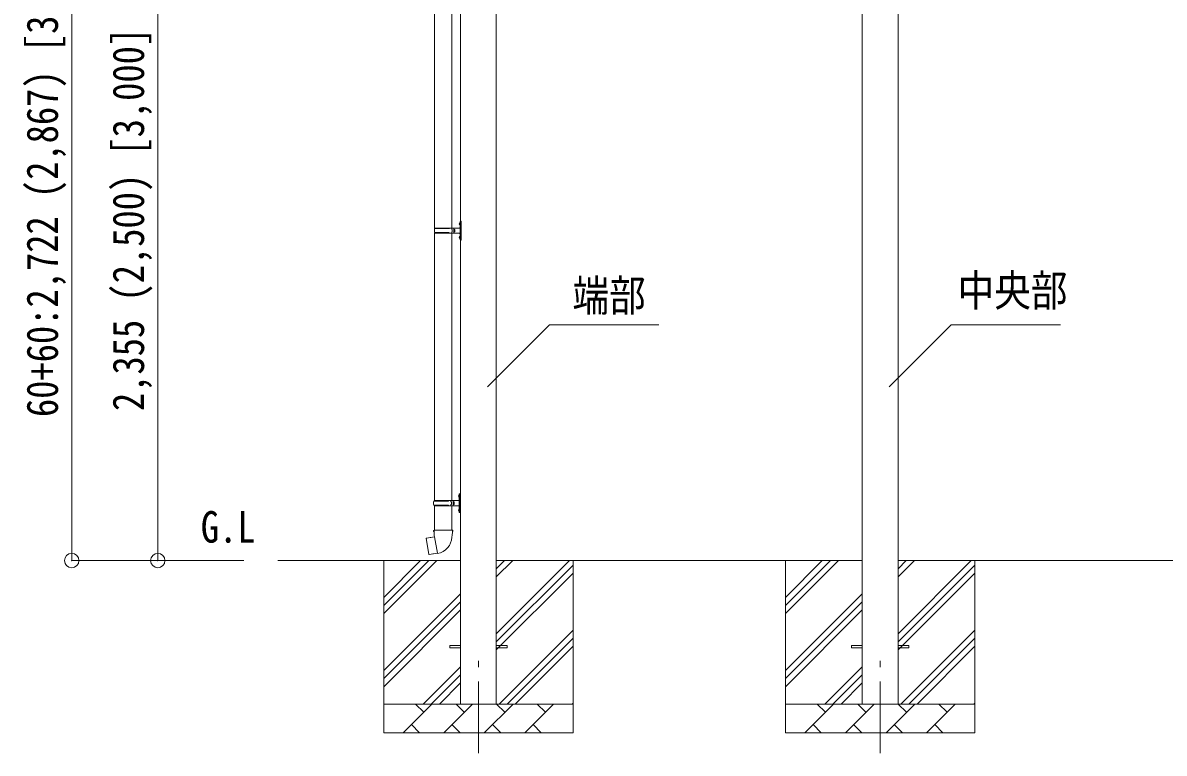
# Model space of a CAD drawing. Units: millimetres, scale not verified. Extents: x -13976 to 14131, y -9754 to 9646.
# Drawn here: x -1487 to 2491, y -461 to 2085 of the extents above; entities that cross this region are included whole.
import ezdxf
from ezdxf.enums import TextEntityAlignment as Align

# ---------------------------------------------------------------- set-up
doc = ezdxf.new("R2010")
doc.units = ezdxf.units.MM
doc.header["$LTSCALE"] = 50
doc.header["$PDMODE"] = 32
doc.header["$PDSIZE"] = 50
doc.linetypes.add('CHAIN1', pattern=[8, 5, -1, 1, -1])
for name, color, linetype, lineweight in [('0-2_建具', 4, 'Continuous', 9), ('0-4_設備', 4, 'Continuous', 9), ('0-6_手摺', 5, 'Continuous', 5), ('0-7_ハッチ', 6, 'Continuous', 9), ('0-9_敷地', 7, 'Continuous', 9)]:
    doc.layers.add(name, color=color, linetype=linetype, lineweight=lineweight)
doc.styles.add('ＭＳ ゴシック', font='')
doc.styles.get('ＭＳ ゴシック').set_extended_font_data('MS Gothic')

msp = doc.modelspace()

# ---------------------------------------------------------------- linework, layer by layer
at = {"layer": '0-2_建具', "color": 7, "linetype": 'CHAIN1'}
for p, q in [((100.7, -460.83), (100.7, -139.43)), ((1500.7, -460.83), (1500.7, -139.43))]:
    msp.add_line(p, q, dxfattribs=at)
at = {"layer": '0-4_設備'}
for p, q in [((38.2, 2563.07), (38.2, -289.43)), ((163.2, -289.43), (163.2, 2563.07)), ((1438.2, 2583.07), (1438.2, -289.43)), ((1563.2, -289.43), (1563.2, 2583.07)), ((0.7, -84.93), (38.2, -84.93)), ((0.7, -93.93), (0.7, -84.93)), ((0.7, -93.93), (38.2, -93.93)), ((163.2, -84.93), (200.7, -84.93)), ((163.2, -93.93), (200.7, -93.93)), ((200.7, -93.93), (200.7, -84.93)), ((1400.7, -84.93), (1438.2, -84.93)), ((1400.7, -93.93), (1400.7, -84.93)), ((1400.7, -93.93), (1438.2, -93.93)), ((1563.2, -84.93), (1600.7, -84.93)), ((1563.2, -93.93), (1600.7, -93.93)), ((1600.7, -93.93), (1600.7, -84.93))]:
    msp.add_line(p, q, dxfattribs=at)
at = {"layer": '0-4_設備', "color": 7}
for p, q in [((38.2, 210.57), (-598.74, 210.57)), ((-229.3, 210.57), (-229.3, -389.43)), ((-229.3, 25.52), (-44.25, 210.57)), ((-229.3, 53.8), (-72.54, 210.57)), ((-229.3, 82.09), (-100.82, 210.57)), ((1438.2, 210.57), (163.2, 210.57)), ((163.2, -44.53), (418.3, 210.57)), ((163.2, 153.46), (220.31, 210.57)), ((163.2, 181.75), (192.02, 210.57)), ((430.7, 210.57), (430.7, -389.43)), ((1170.7, 210.57), (1170.7, -389.43)), ((1170.7, 25.52), (1355.75, 210.57)), ((1170.7, 53.8), (1327.46, 210.57)), ((1170.7, 82.09), (1299.18, 210.57)), ((2838.2, 210.57), (1563.2, 210.57)), ((1563.2, -44.53), (1818.3, 210.57)), ((1563.2, 153.46), (1620.31, 210.57)), ((1563.2, 181.75), (1592.02, 210.57)), ((1830.7, 210.57), (1830.7, -389.43)), ((163.2, -72.81), (430.7, 194.69)), ((163.2, -101.1), (430.7, 166.4)), ((1563.2, -72.81), (1830.7, 194.69)), ((1563.2, -101.1), (1830.7, 166.4)), ((-229.3, -172.47), (38.2, 95.03)), ((1170.7, -172.47), (1438.2, 95.03)), ((-229.3, -200.75), (38.2, 66.75)), ((1170.7, -200.75), (1438.2, 66.75)), ((-229.3, -229.04), (38.2, 38.46)), ((1170.7, -229.04), (1438.2, 38.46)), ((172.86, -289.43), (430.7, -31.59)), ((1572.86, -289.43), (1830.7, -31.59)), ((201.14, -289.43), (430.7, -59.87)), ((1601.14, -289.43), (1830.7, -59.87)), ((229.42, -289.43), (430.7, -88.16)), ((1629.42, -289.43), (1830.7, -88.16)), ((-91.7, -289.43), (38.2, -159.53)), ((-63.42, -289.43), (38.2, -187.81)), ((1308.3, -289.43), (1438.2, -159.53)), ((1336.58, -289.43), (1438.2, -187.81)), ((-35.13, -289.43), (38.2, -216.1)), ((1364.87, -289.43), (1438.2, -216.1)), ((-229.3, -289.43), (430.7, -289.43)), ((-161.43, -389.43), (-61.43, -289.43)), ((-89.99, -317.98), (-118.54, -289.43)), ((-20.01, -389.43), (79.99, -289.43)), ((51.43, -317.98), (22.88, -289.43)), ((121.41, -389.43), (221.41, -289.43)), ((192.86, -317.98), (164.3, -289.43)), ((262.83, -389.43), (362.83, -289.43)), ((334.28, -317.98), (305.72, -289.43)), ((427.41, -289.43), (430.7, -286.15)), ((1170.7, -289.43), (1830.7, -289.43)), ((1238.57, -389.43), (1338.57, -289.43)), ((1310.01, -317.98), (1281.46, -289.43)), ((1379.99, -389.43), (1479.99, -289.43)), ((1451.43, -317.98), (1422.88, -289.43)), ((1521.41, -389.43), (1621.41, -289.43)), ((1592.86, -317.98), (1564.3, -289.43)), ((1662.83, -389.43), (1762.83, -289.43)), ((1734.28, -317.98), (1705.72, -289.43)), ((1827.41, -289.43), (1830.7, -286.15)), ((430.7, -389.43), (-229.3, -389.43)), ((-132.88, -360.88), (-104.33, -389.43)), ((8.54, -360.88), (37.09, -389.43)), ((149.96, -360.88), (178.52, -389.43)), ((291.38, -360.88), (319.94, -389.43)), ((1830.7, -389.43), (1170.7, -389.43)), ((1267.12, -360.88), (1295.67, -389.43)), ((1408.54, -360.88), (1437.09, -389.43)), ((1549.96, -360.88), (1578.52, -389.43)), ((1691.38, -360.88), (1719.94, -389.43))]:
    msp.add_line(p, q, dxfattribs=at)
at = {"layer": '0-6_手摺', "color": 6, "lineweight": 9}
for p, q in [((-1316.63, 2934.57), (-1316.63, 210.57)), ((-1016.63, 2565.57), (-1016.63, 210.57)), ((-1316.63, 210.57), (-716.63, 210.57)), ((-1016.63, 210.57), (-716.63, 210.57))]:
    msp.add_line(p, q, dxfattribs=at)
at = {"layer": '0-6_手摺', "color": 6}
for p in [(-1316.63, 210.57), (-1016.63, 210.57)]:
    msp.add_point(p, dxfattribs=at)
at = {"layer": '0-7_ハッチ'}
for p, q in [((348.33, 1032.64), (132.33, 816.64)), ((729.65, 1032.64), (348.33, 1032.64)), ((1748.33, 1032.64), (1532.33, 816.64)), ((2129.65, 1032.64), (1748.33, 1032.64))]:
    msp.add_line(p, q, dxfattribs=at)
at = {"layer": '0-9_敷地'}
for p, q in [((-51.8, 2364.56), (-51.8, 1369.57)), ((8.2, 2364.56), (8.2, 1369.57)), ((36.7, 1392.57), (39.7, 1394.07)), ((36.7, 1392.57), (36.7, 1360.57)), ((39.7, 1394.07), (39.7, 1360.57)), ((39.7, 1394.07), (40.7, 1394.07)), ((40.7, 1394.07), (40.7, 1360.57)), ((-52.3, 1367.57), (-1.97, 1367.57)), ((-52.3, 1353.57), (-1.97, 1353.57)), ((-51.3, 1369.57), (34.7, 1369.57)), ((-51.3, 1369.57), (-51.3, 1367.57)), ((-51.3, 1351.57), (-51.3, 1353.57)), ((7.7, 1369.57), (7.7, 1365.07)), ((7.7, 1365.07), (9.7, 1365.07)), ((7.7, 1351.57), (7.7, 1356.07)), ((7.7, 1356.07), (9.7, 1356.07)), ((9.7, 1365.07), (9.7, 1360.57)), ((9.7, 1356.07), (9.7, 1360.57)), ((15.7, 1369.57), (15.7, 1360.57)), ((15.7, 1365.07), (18.7, 1365.07)), ((15.7, 1351.57), (15.7, 1360.57)), ((15.7, 1356.07), (18.7, 1356.07)), ((18.7, 1365.07), (18.7, 1360.57)), ((18.7, 1356.07), (18.7, 1360.57)), ((34.4, 1386.72), (36.44, 1385.72)), ((35.67, 1388.72), (36.3, 1388.72)), ((35.67, 1388.72), (35.67, 1380.42)), ((35.67, 1380.42), (36.3, 1380.42)), ((36.3, 1388.72), (36.3, 1380.42)), ((36.3, 1388.72), (36.7, 1388.32)), ((36.3, 1380.42), (36.7, 1380.82)), ((36.44, 1385.72), (37.05, 1384.57)), ((36.7, 1388.32), (36.7, 1380.82)), ((36.7, 1328.57), (36.7, 1360.57)), ((39.7, 1327.07), (39.7, 1360.57)), ((40.7, 1327.07), (40.7, 1360.57)), ((-51.8, 1351.58), (-51.8, 419.57)), ((-51.3, 1351.57), (34.7, 1351.57)), ((8.2, 1351.58), (8.2, 419.57)), ((34.4, 1338.72), (36.44, 1337.72)), ((35.67, 1340.72), (36.3, 1340.72)), ((35.67, 1340.72), (35.67, 1332.42)), ((35.67, 1332.42), (36.3, 1332.42)), ((36.3, 1340.72), (36.3, 1332.42)), ((36.3, 1340.72), (36.7, 1340.32)), ((36.3, 1332.42), (36.7, 1332.82)), ((36.44, 1337.72), (37.05, 1336.57)), ((36.7, 1340.32), (36.7, 1332.82)), ((36.7, 1328.57), (39.7, 1327.07)), ((39.7, 1327.07), (40.7, 1327.07)), ((33.17, 438.72), (33.8, 438.72)), ((33.17, 438.72), (33.17, 430.42)), ((33.8, 438.72), (33.8, 430.42)), ((33.8, 438.72), (34.2, 438.32)), ((34.2, 442.57), (37.2, 444.07)), ((34.2, 442.57), (34.2, 410.57)), ((34.2, 438.32), (34.2, 430.82)), ((37.2, 444.07), (37.2, 410.57)), ((37.2, 444.07), (38.2, 444.07)), ((38.2, 444.07), (38.2, 410.57)), ((-54.8, 417.57), (-4.47, 417.57)), ((-54.8, 403.57), (-4.47, 403.57)), ((-53.8, 419.57), (32.2, 419.57)), ((-53.8, 419.57), (-53.8, 417.57)), ((-53.8, 401.57), (-53.8, 403.57)), ((-53.8, 401.57), (32.2, 401.57)), ((-51.8, 401.57), (-51.8, 316.64)), ((5.2, 419.57), (5.2, 415.07)), ((5.2, 415.07), (7.2, 415.07)), ((5.2, 401.57), (5.2, 406.07)), ((5.2, 406.07), (7.2, 406.07)), ((7.2, 415.07), (7.2, 410.57)), ((7.2, 406.07), (7.2, 410.57)), ((8.2, 401.57), (8.2, 316.64)), ((13.2, 419.57), (13.2, 410.57)), ((13.2, 415.07), (16.2, 415.07)), ((13.2, 401.57), (13.2, 410.57)), ((13.2, 406.07), (16.2, 406.07)), ((16.2, 415.07), (16.2, 410.57)), ((16.2, 406.07), (16.2, 410.57)), ((31.9, 436.72), (33.94, 435.72)), ((33.17, 430.42), (33.8, 430.42)), ((33.8, 430.42), (34.2, 430.82)), ((33.94, 435.72), (34.55, 434.57)), ((34.2, 378.57), (34.2, 410.57)), ((37.2, 377.07), (37.2, 410.57)), ((38.2, 377.07), (38.2, 410.57)), ((31.9, 388.72), (33.94, 387.72)), ((33.17, 390.72), (33.8, 390.72)), ((33.17, 390.72), (33.17, 382.42)), ((33.17, 382.42), (33.8, 382.42)), ((33.8, 390.72), (33.8, 382.42)), ((33.8, 390.72), (34.2, 390.32)), ((33.8, 382.42), (34.2, 382.82)), ((33.94, 387.72), (34.55, 386.57)), ((34.2, 390.32), (34.2, 382.82)), ((34.2, 378.57), (37.2, 377.07)), ((37.2, 377.07), (38.2, 377.07)), ((-80.26, 288.19), (-81.07, 287.02)), ((-81.07, 287.02), (-71.45, 232.46)), ((-52.39, 293.44), (-80.26, 288.19)), ((-67.52, 290.79), (-67.73, 290.55)), ((-53.65, 316.64), (-55.8, 315.86)), ((-55.8, 315.86), (-55.8, 312.24)), ((-55.8, 312.24), (-53.56, 311.43)), ((-53.65, 316.64), (-21.8, 316.64)), ((-53.65, 316.64), (-53.56, 311.43)), ((-53.56, 311.43), (-53.3, 296.64)), ((-53.3, 296.64), (-51.95, 294.64)), ((-42.04, 236.15), (-52.17, 293.62)), ((-52.15, 294.44), (-52.15, 293.74)), ((-51.95, 294.64), (-51.98, 294.64)), ((10.05, 316.64), (-21.8, 316.64)), ((8.39, 294.7), (8.31, 292.54)), ((9.7, 296.64), (8.39, 294.7)), ((12.2, 312.24), (9.96, 311.43)), ((10.05, 316.64), (12.2, 315.86)), ((12.2, 315.86), (12.2, 312.24)), ((-57.43, 233.55), (-57.71, 233.71)), ((-41.73, 235.38), (-41.98, 236.05))]:
    msp.add_line(p, q, dxfattribs=at)
for points in [[(34.4, 1382.42), (36.44, 1383.42), (37.05, 1384.57)], [(34.4, 1334.42), (36.44, 1335.42), (37.05, 1336.57)], [(31.9, 432.42), (33.94, 433.42), (34.55, 434.57)], [(31.9, 384.42), (33.94, 385.42), (34.55, 386.57)], [(-65.27, 291.01), (-65.55, 291.17), (-67.52, 290.79)], [(10.05, 316.64), (9.96, 311.43), (9.7, 296.64)], [(-42.31, 236.24), (-70.29, 231.64), (-71.45, 232.46)], [(-55.24, 234.11), (-55.45, 233.88), (-57.43, 233.55)]]:
    msp.add_lwpolyline(points, dxfattribs=at)
for centre, radius, start, end in [((-3.55, 1360.57), 49.25, 171.82876, 180.00002), ((-3.55, 1360.57), 49.25, 180.00002, 188.17127), ((-1.97, 1369.57), 2, 270, 359.99998), ((-1.97, 1351.57), 2, 0.00005, 90.00004), ((40, 1384.57), 6, 136.21765, 223.78235), ((34.7, 1371.57), 2, 270, 359.99998), ((40, 1336.57), 6, 136.21765, 223.78235), ((34.7, 1349.57), 2, 0.00005, 90.00004), ((37.5, 434.57), 6, 136.21765, 223.78235), ((-6.05, 410.57), 49.25, 171.82876, 180.00002), ((-6.05, 410.57), 49.25, 180.00002, 188.17127), ((-4.47, 419.57), 2, 270, 359.99998), ((-4.47, 401.57), 2, 0.00005, 90.00004), ((32.2, 421.57), 2, 270, 359.99998), ((32.2, 399.57), 2, 0.00005, 90.00004), ((37.5, 386.57), 6, 136.21765, 223.78235), ((-52.45, 293.74), 0.3, 280.66842, 0), ((-51.95, 294.44), 0.2, 100, 180), ((-51.95, 294.64), 60.3, 279.96938, 358), ((-42.26, 235.94), 0.3, 20, 99.33158), ((-41.55, 235.45), 0.2, 200, 279.96938)]:
    msp.add_arc(centre, radius, start, end, dxfattribs=at)

# ---------------------------------------------------------------- texts
at = {"layer": '0-4_設備', "color": 7, "style": 'ＭＳ ゴシック', "width": 0.85}
msp.add_text('G.L', height=110, dxfattribs=at).set_placement((-866.82, 240.02), align=Align.BOTTOM_LEFT)
at = {"layer": '0-6_手摺', "color": 7, "style": 'ＭＳ ゴシック', "width": 0.85}
for s, p in [('60+60:2,722 (2,867) [3,367]', (-1331.63, 710.82)), ('2,355 (2,500) [3,000]', (-1031.63, 731.82))]:
    msp.add_text(s, height=110, rotation=90, dxfattribs=at).set_placement(p, align=Align.BOTTOM_LEFT)
at = {"layer": '0-7_ハッチ', "color": 7, "style": 'ＭＳ ゴシック', "width": 0.85}
for s, p in [('端部', (428.6, 1046.34)), ('中央部', (1770.96, 1063.99))]:
    msp.add_text(s, height=110, dxfattribs=at).set_placement(p, align=Align.BOTTOM_LEFT)

doc.saveas('drawing.dxf')
